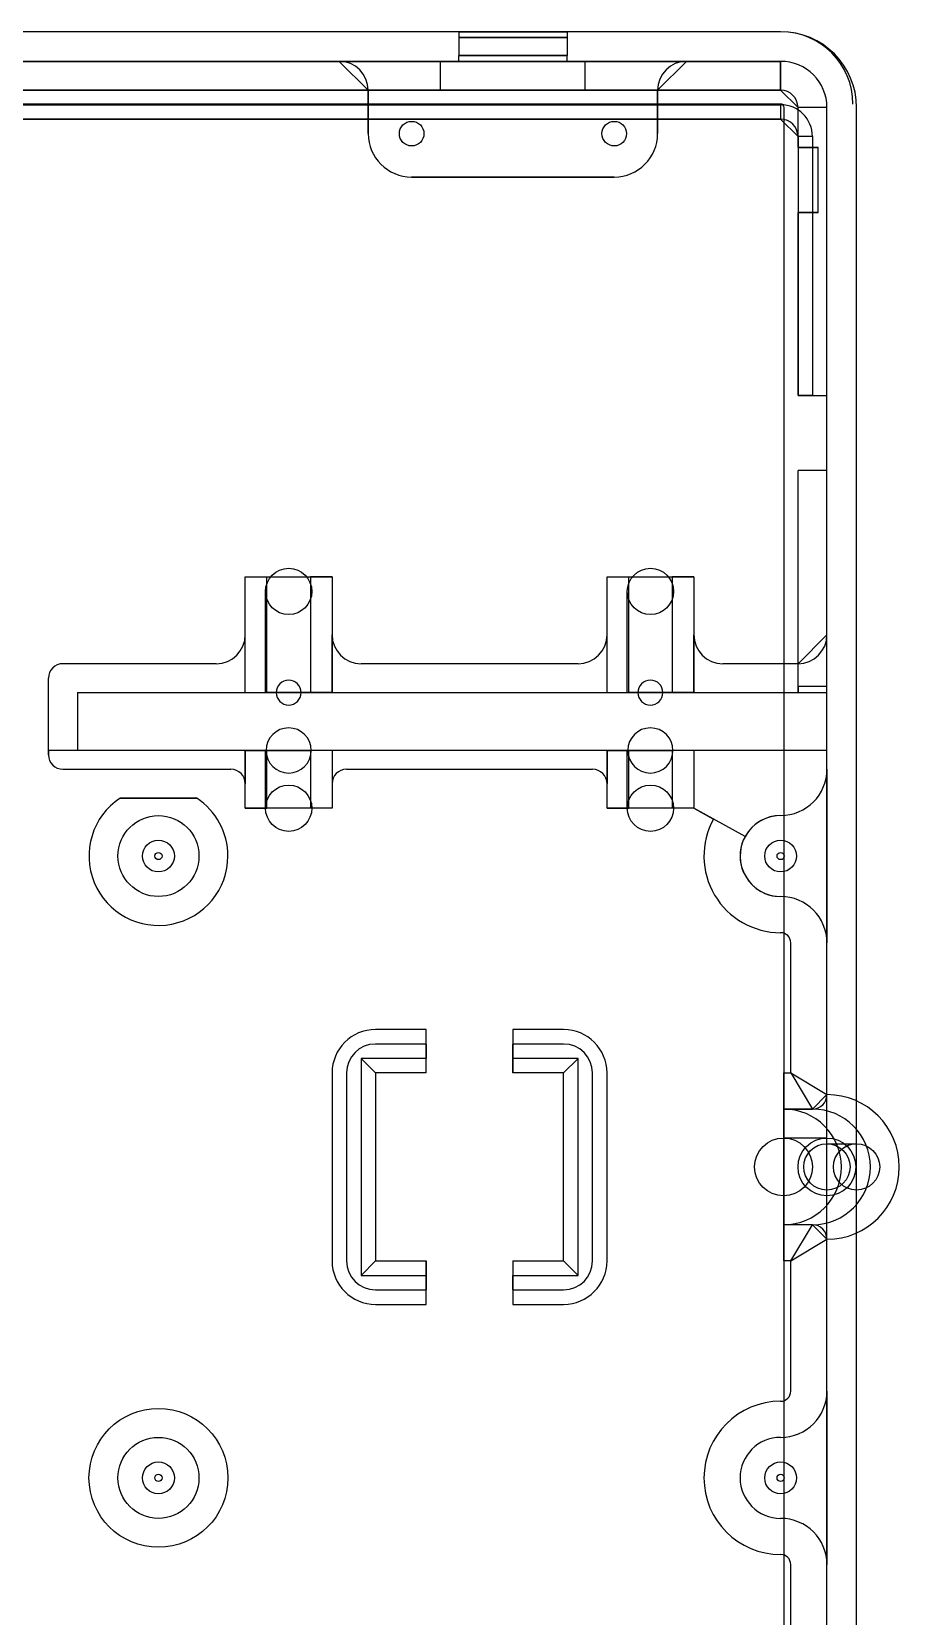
# Model space of a CAD drawing. Header units: millimetres. Extents: x -7 to 180, y -185 to 58.
# Drawn here: x 120.2 to 180.2, y -52.6 to 57 of the extents above; entities that cross this region are included whole.
import ezdxf

# ---------------------------------------------------------------- set-up
doc = ezdxf.new("R2010")
doc.units = ezdxf.units.MM
doc.layers.add('Body018', color=7, linetype='CONTINUOUS')

msp = doc.modelspace()

# ---------------------------------------------------------------- linework, layer by layer
at = {"layer": 'Body018'}
for p, q in [((172, 57, 16.55), (0, 57, 16.55)), ((172, 57, 16.55), (0, 57, 16.55)), ((172, 57, 3), (0, 57, 3)), ((172, 57, 3), (0, 57, 3)), ((157.25, 57, 3.4), (149.75, 57, 3.4)), ((149.75, 57, 7.2), (157.25, 57, 7.2)), ((157.25, 57, 3.4), (149.75, 57, 3.4)), ((149.75, 57, 3.4), (149.75, 56.6, 3.8)), ((149.75, 57, 3.4), (149.75, 56.6, 3.8)), ((149.75, 57, 7.2), (149.75, 56.6, 6.8)), ((149.75, 57, 7.2), (149.75, 56.6, 6.8)), ((149.75, 57, 7.2), (157.25, 57, 7.2)), ((157.25, 57, 3.4), (157.25, 56.6, 3.8)), ((157.25, 57, 7.2), (157.25, 56.6, 6.8)), ((157.25, 57, 3.4), (157.25, 56.6, 3.8)), ((157.25, 57, 7.2), (157.25, 56.6, 6.8)), ((172, 57, 3), (172, 57, 16.55)), ((172, 57, 3), (172, 57, 16.55)), ((157.25, 56.6, 3.8), (149.75, 56.6, 3.8)), ((149.75, 56.6, 6.8), (157.25, 56.6, 6.8)), ((149.75, 56.6, 3.8), (149.75, 55.35, 3.8)), ((157.25, 56.6, 3.8), (149.75, 56.6, 3.8)), ((149.75, 56.6, 6.8), (149.75, 55.35, 6.8)), ((149.75, 56.6, 3.8), (149.75, 55.35, 3.8)), ((149.75, 56.6, 6.8), (149.75, 55.35, 6.8)), ((149.75, 56.6, 6.8), (157.25, 56.6, 6.8)), ((157.25, 56.6, 3.8), (157.25, 55.35, 3.8)), ((157.25, 56.6, 3.8), (157.25, 55.35, 3.8)), ((157.25, 56.6, 6.8), (157.25, 55.35, 6.8)), ((157.25, 56.6, 6.8), (157.25, 55.35, 6.8)), ((172, 54.95, 18.6), (0, 54.95, 18.6)), ((172, 54.95, 18.6), (0, 54.95, 18.6)), ((172, 54.95, 16.6), (0, 54.95, 16.6)), ((172, 54.95, 18.6), (0, 54.95, 18.6)), ((0, 54.95, 11.401), (172, 54.95, 11.401)), ((172, 54.95, 16.6), (0, 54.95, 16.6)), ((0, 54.95, 11.401), (172, 54.95, 11.401)), ((141.5, 54.95, 8.601), (0, 54.95, 8.601)), ((172, 54.95, 18.6), (0, 54.95, 18.6)), ((141.5, 54.95, 8.601), (0, 54.95, 8.601)), ((141.5, 54.95), (115.49, 54.95)), ((141.5, 54.95), (115.49, 54.95)), ((141.5, 54.95, 8.601), (141.5, 54.95)), ((141.5, 54.95, 8.601), (141.5, 54.95)), ((148.5, 54.95, 2.1), (158.5, 54.95, 2.1)), ((148.5, 52.95, 2.1), (148.5, 54.95, 2.1)), ((148.5, 54.95, 8.5), (158.5, 54.95, 8.5)), ((148.5, 52.95, 8.5), (148.5, 54.95, 8.5)), ((148.5, 52.95, 2.1), (148.5, 54.95, 2.1)), ((148.5, 52.95, 8.5), (148.5, 54.95, 8.5)), ((148.5, 54.95, 8.5), (158.5, 54.95, 8.5)), ((148.5, 54.95, 2.1), (158.5, 54.95, 2.1)), ((149.75, 54.95, 3.4), (149.75, 55.35, 3.8)), ((149.75, 55.35, 3.8), (157.25, 55.35, 3.8)), ((149.75, 54.95, 7.2), (149.75, 55.35, 6.8)), ((149.75, 54.95, 3.4), (149.75, 55.35, 3.8)), ((157.25, 55.35, 6.8), (149.75, 55.35, 6.8)), ((149.75, 54.95, 7.2), (149.75, 55.35, 6.8)), ((149.75, 55.35, 3.8), (157.25, 55.35, 3.8)), ((157.25, 55.35, 6.8), (149.75, 55.35, 6.8)), ((149.75, 54.95, 3.4), (157.25, 54.95, 3.4)), ((157.25, 54.95, 7.2), (149.75, 54.95, 7.2)), ((149.75, 54.95, 3.4), (157.25, 54.95, 3.4)), ((157.25, 54.95, 7.2), (149.75, 54.95, 7.2)), ((157.25, 54.95, 3.4), (157.25, 55.35, 3.8)), ((157.25, 54.95, 3.4), (157.25, 55.35, 3.8)), ((157.25, 54.95, 7.2), (157.25, 55.35, 6.8)), ((157.25, 54.95, 7.2), (157.25, 55.35, 6.8)), ((158.5, 52.95, 2.1), (158.5, 54.95, 2.1)), ((158.5, 52.95, 8.5), (158.5, 54.95, 8.5)), ((158.5, 52.95, 2.1), (158.5, 54.95, 2.1)), ((158.5, 52.95, 8.5), (158.5, 54.95, 8.5)), ((172, 54.95), (165.5, 54.95)), ((172, 54.95, 8.601), (165.5, 54.95, 8.601)), ((165.5, 54.95), (165.5, 54.95, 8.601)), ((172, 54.95), (165.5, 54.95)), ((165.5, 54.95), (165.5, 54.95, 8.601)), ((172, 54.95, 8.601), (165.5, 54.95, 8.601)), ((172, 52.95, 16.6), (172, 54.95, 16.6)), ((172, 52.95, 16.6), (172, 54.95, 16.6)), ((172, 54.95, 16.6), (172, 54.95, 11.401)), ((172, 54.95, 11.401), (172, 52.95, 13.401)), ((172, 54.95, 16.6), (172, 54.95, 18.6)), ((172, 54.95), (172, 54.95, 8.601)), ((172, 54.95, 8.601), (172, 52.951, 10.6)), ((172, 54.95, 16.6), (172, 54.95, 18.6)), ((172, 54.95, 11.401), (172, 52.95, 13.401)), ((172, 54.95, 16.6), (172, 54.95, 11.401)), ((172, 54.95), (172, 54.95, 8.601)), ((172, 54.95, 8.601), (172, 52.951, 10.6)), ((143.5, 52.951, 10.6), (0, 52.951, 10.6)), ((143.5, 52.951, 10.6), (0, 52.951, 10.6)), ((0, 52.95, 16.6), (172, 52.95, 16.6)), ((0, 52.95, 16.6), (172, 52.95, 16.6)), ((172, 52.95, 13.401), (0, 52.95, 13.401)), ((143.5, 52.95, 10.601), (0, 52.95, 10.601)), ((172, 52.95, 13.401), (0, 52.95, 13.401)), ((143.5, 52.95, 10.6), (0, 52.95, 10.6)), ((143.5, 52.95, 10.601), (0, 52.95, 10.601)), ((143.5, 52.95, 10.6), (0, 52.95, 10.6)), ((143.5, 52.95), (143.5, 49.95)), ((172, 52.95, 10.601), (143.5, 52.95, 10.601)), ((143.5, 52.95), (143.5, 49.95)), ((143.5, 52.95, 2.1), (143.5, 52.95)), ((143.5, 49.95, 2.1), (143.5, 52.95, 2.1)), ((143.5, 52.95, 2.1), (143.5, 52.95, 10.6)), ((143.5, 52.95, 2.1), (143.5, 52.95)), ((143.5, 52.95, 2.1), (148.5, 52.95, 2.1)), ((143.5, 52.95, 2.1), (143.5, 52.95, 10.6)), ((172, 52.95, 10.601), (143.5, 52.95, 10.601)), ((143.5, 52.95, 2.1), (148.5, 52.95, 2.1)), ((143.5, 49.95, 2.1), (143.5, 52.95, 2.1)), ((148.5, 52.95, 8.5), (158.5, 52.95, 8.5)), ((148.5, 52.95, 8.5), (158.5, 52.95, 8.5)), ((158.5, 52.95, 2.1), (163.5, 52.95, 2.1)), ((158.5, 52.95, 2.1), (163.5, 52.95, 2.1)), ((172, 52.951, 10.6), (163.5, 52.951, 10.6)), ((172, 52.951, 10.6), (163.5, 52.951, 10.6)), ((163.5, 52.95), (163.5, 49.95)), ((172, 52.95, 10.6), (163.5, 52.95, 10.6)), ((163.5, 52.95, 10.6), (163.5, 52.95, 2.1)), ((163.5, 52.95), (163.5, 52.95, 2.1)), ((163.5, 52.95), (163.5, 49.95)), ((163.5, 52.95), (163.5, 52.95, 2.1)), ((163.5, 49.95, 2.1), (163.5, 52.95, 2.1)), ((163.5, 52.95, 10.6), (163.5, 52.95, 2.1)), ((172, 52.95, 10.6), (163.5, 52.95, 10.6)), ((163.5, 49.95, 2.1), (163.5, 52.95, 2.1)), ((172, 52.95, 16.6), (172, 52.95, 13.401)), ((172, 52.95, 16.6), (172, 52.95, 13.401)), ((172, 52.95, 10.6), (172, 52.95, 10.601)), ((172, 52.95, 10.6), (172, 52.95, 10.601)), ((172, 52, -2), (0, 52, -2)), ((172, 52, -2), (0, 52, -2)), ((0, 51.95, 16.6), (172, 51.95, 16.6)), ((0, 51.95, 16.6), (172, 51.95, 16.6)), ((172, 51.95, 16.6), (172, 50.95, 15.6)), ((172, 51.95, 16.6), (172, 50.95, 15.6)), ((172.25, -178, -2), (172.25, 51.75, -2)), ((172.25, -178, -2), (172.25, 51.75, -2)), ((173.2, 49.75, 13.801), (173.2, 51.75, 11.801)), ((173.2, 51.75, 10.6), (173.2, 51.75, 11.801)), ((173.2, 49, 10.6), (173.2, 51.75, 10.6)), ((173.2, 49.75, 13.801), (173.2, 51.75, 11.801)), ((173.2, 51.75, 10.6), (173.2, 51.75, 11.801)), ((173.2, 49, 10.6), (173.2, 51.75, 10.6)), ((173.201, 49, 10.6), (173.201, 51.75, 10.6)), ((175.2, 51.75, 8.601), (173.201, 51.75, 10.6)), ((173.201, 49, 10.6), (173.201, 51.75, 10.6)), ((175.2, 51.75, 8.601), (173.201, 51.75, 10.6)), ((175.2, 31.85, 16.6), (175.2, 51.75, 16.6)), ((175.2, 15.3), (175.2, 51.75)), ((175.2, 51.75), (175.2, 51.75, 8.601)), ((175.2, 31.85, 8.601), (175.2, 51.75, 8.601)), ((175.2, 31.85, 16.6), (175.2, 51.75, 16.6)), ((175.2, 51.75, 16.6), (175.2, 51.75, 18.6)), ((175.2, -178, 18.6), (175.2, 51.75, 18.6)), ((175.2, 31.85, 8.601), (175.2, 51.75, 8.601)), ((175.2, 51.75, 16.6), (175.2, 51.75, 18.6)), ((175.2, 15.3), (175.2, 51.75)), ((175.2, 51.75), (175.2, 51.75, 8.601)), ((175.2, -178, 18.6), (175.2, 51.75, 18.6)), ((175.2, -178, 18.6), (175.2, 51.75, 18.6)), ((175.2, -178, 18.6), (175.2, 51.75, 18.6)), ((177.25, -178, 16.55), (177.25, 51.75, 16.55)), ((177.25, -178, 16.55), (177.25, 51.75, 16.55)), ((177.25, -178, 3), (177.25, 51.75, 3)), ((177.25, 51.75, 16.55), (177.25, 51.75, 3)), ((177.25, 51.75, 16.55), (177.25, 51.75, 3)), ((177.25, -178, 3), (177.25, 51.75, 3)), ((0, 50.95, 15.6), (172, 50.95, 15.6)), ((172, 50.95, 12.601), (0, 50.95, 12.601)), ((0, 50.95, 15.6), (172, 50.95, 15.6)), ((172, 50.95, 12.601), (0, 50.95, 12.601)), ((172, 50.95, 15.6), (172, 50.95, 12.601)), ((172, 50.95, 15.6), (172, 50.95, 12.601)), ((143.5, 49.95), (143.5, 49.95, 2.1)), ((143.5, 49.95), (143.5, 49.95, 2.1)), ((147.35, 49.95), (147.35, 49.95, 2.1)), ((147.35, 49.95), (147.35, 49.95, 2.1)), ((161.35, 49.95), (161.35, 49.95, 2.1)), ((161.35, 49.95), (161.35, 49.95, 2.1)), ((163.5, 49.95), (163.5, 49.95, 2.1)), ((163.5, 49.95), (163.5, 49.95, 2.1)), ((174.2, 49.75, 16.6), (173.2, 49.75, 15.6)), ((173.2, 49.75, 15.6), (173.2, 31.85, 15.6)), ((173.2, 49.75, 15.6), (173.2, 49.75, 13.801)), ((173.2, 49.75, 15.6), (173.2, 31.85, 15.6)), ((174.2, 49.75, 16.6), (173.2, 49.75, 15.6)), ((173.2, 49.75, 15.6), (173.2, 49.75, 13.801)), ((174.2, 49.75, 16.6), (174.2, 31.85, 16.6)), ((174.2, 49.75, 16.6), (174.2, 31.85, 16.6)), ((173.2, 49, 13.6), (173.2, 49, 10.6)), ((173.2, 49, 13.6), (173.2, 44.5, 13.6)), ((173.201, 49, 10.6), (173.2, 49, 10.6)), ((173.2, 49, 13.6), (174.6, 49, 13.6)), ((173.2, 49, 13.6), (173.2, 49, 10.6)), ((173.201, 49, 10.6), (173.2, 49, 10.6)), ((173.2, 49, 13.6), (174.6, 49, 13.6)), ((173.2, 49, 13.6), (173.2, 44.5, 13.6)), ((174.201, 49, 9.6), (173.201, 49, 10.6)), ((174.201, 49, 9.6), (173.201, 49, 10.6)), ((174.201, 49, 9.6), (174.201, 44.5, 9.6)), ((174.6, 49, 9.6), (174.201, 49, 9.6)), ((174.201, 49, 9.6), (174.201, 44.5, 9.6)), ((174.6, 49, 9.6), (174.201, 49, 9.6)), ((174.6, 49, 13.6), (174.6, 49, 9.6)), ((174.6, 44.5, 13.6), (174.6, 49, 13.6)), ((174.6, 44.5, 9.6), (174.6, 49, 9.6)), ((174.6, 44.5, 13.6), (174.6, 49, 13.6)), ((174.6, 44.5, 9.6), (174.6, 49, 9.6)), ((174.6, 49, 13.6), (174.6, 49, 9.6)), ((146.5, 46.95), (160.5, 46.95)), ((146.5, 46.95), (160.5, 46.95)), ((160.5, 46.95, 2.1), (146.5, 46.95, 2.1)), ((146.5, 46.95), (146.5, 46.95, 2.1)), ((146.5, 46.95), (146.5, 46.95, 2.1)), ((160.5, 46.95, 2.1), (146.5, 46.95, 2.1)), ((160.5, 46.95), (160.5, 46.95, 2.1)), ((160.5, 46.95), (160.5, 46.95, 2.1)), ((173.2, 31.85, 10.6), (173.2, 44.5, 10.6)), ((173.2, 44.5, 13.6), (173.2, 44.5, 10.6)), ((173.2, 31.85, 10.6), (173.2, 44.5, 10.6)), ((173.201, 44.5, 10.6), (173.2, 44.5, 10.6)), ((173.2, 44.5, 13.6), (174.6, 44.5, 13.6)), ((173.2, 44.5, 13.6), (173.2, 44.5, 10.6)), ((173.201, 44.5, 10.6), (173.2, 44.5, 10.6)), ((173.2, 44.5, 13.6), (174.6, 44.5, 13.6)), ((173.201, 31.85, 10.6), (173.201, 44.5, 10.6)), ((174.201, 44.5, 9.6), (173.201, 44.5, 10.6)), ((173.201, 31.85, 10.6), (173.201, 44.5, 10.6)), ((174.201, 44.5, 9.6), (173.201, 44.5, 10.6)), ((174.6, 44.5, 9.6), (174.201, 44.5, 9.6)), ((174.6, 44.5, 9.6), (174.201, 44.5, 9.6)), ((174.6, 44.5, 13.6), (174.6, 44.5, 9.6)), ((174.6, 44.5, 13.6), (174.6, 44.5, 9.6)), ((174.2, 31.85, 16.6), (173.2, 31.85, 15.6)), ((173.2, 31.85, 15.6), (173.2, 31.85, 10.6)), ((173.2, 31.85, 10.6), (173.201, 31.85, 10.6)), ((174.2, 31.85, 16.6), (173.2, 31.85, 15.6)), ((173.2, 31.85, 15.6), (173.2, 31.85, 10.6)), ((173.2, 31.85, 10.6), (173.201, 31.85, 10.6)), ((173.201, 31.85, 10.6), (175.2, 31.85, 8.601)), ((173.201, 31.85, 10.6), (175.2, 31.85, 8.601)), ((174.2, 31.85, 16.6), (175.2, 31.85, 16.6)), ((174.2, 31.85, 16.6), (175.2, 31.85, 16.6)), ((175.2, 31.85, 16.6), (175.2, 31.85, 8.601)), ((175.2, 31.85, 16.6), (175.2, 31.85, 8.601)), ((175.2, 26.65, 16.6), (173.2, 26.65, 16.6)), ((173.2, 26.65, 16.6), (173.2, 26.65, 10.6)), ((173.201, 26.65, 10.6), (173.2, 26.65, 10.6)), ((173.2, 11.75, 16.6), (173.2, 26.65, 16.6)), ((175.2, 26.65, 16.6), (173.2, 26.65, 16.6)), ((173.2, 13.3, 10.6), (173.2, 26.65, 10.6)), ((173.2, 26.65, 16.6), (173.2, 26.65, 10.6)), ((173.2, 11.75, 16.6), (173.2, 26.65, 16.6)), ((173.2, 13.3, 10.6), (173.2, 26.65, 10.6)), ((173.201, 26.65, 10.6), (173.2, 26.65, 10.6)), ((173.201, 13.3, 10.6), (173.201, 26.65, 10.6)), ((175.2, 26.65, 8.601), (173.201, 26.65, 10.6)), ((175.2, 26.65, 8.601), (173.201, 26.65, 10.6)), ((173.201, 13.3, 10.6), (173.201, 26.65, 10.6)), ((175.2, 15.3, 8.601), (175.2, 26.65, 8.601)), ((175.2, 26.65, 16.6), (175.2, 26.65, 8.601)), ((175.2, 11.75, 16.6), (175.2, 26.65, 16.6)), ((175.2, 15.3, 8.601), (175.2, 26.65, 8.601)), ((175.2, 26.65, 16.6), (175.2, 26.65, 8.601)), ((175.2, 11.75, 16.6), (175.2, 26.65, 16.6)), ((135, 15.3), (135, 19.3)), ((135, 19.3), (141, 19.3)), ((135, 15.3), (135, 19.3)), ((135, 19.3), (135, 19.3, 4.5)), ((135, 11.3, 4.5), (135, 19.3, 4.5)), ((135, 19.3), (141, 19.3)), ((135, 19.3, 4.5), (136.5, 19.3, 6)), ((135, 19.3), (135, 19.3, 4.5)), ((135, 11.3, 4.5), (135, 19.3, 4.5)), ((135, 19.3, 4.5), (136.5, 19.3, 6)), ((136.5, 19.3, 6), (139.5, 19.3, 6)), ((136.5, 11.3, 6), (136.5, 19.3, 6)), ((136.5, 19.3, 6), (139.5, 19.3, 6)), ((136.5, 11.3, 6), (136.5, 19.3, 6)), ((141, 19.3, 4.5), (139.5, 19.3, 6)), ((139.5, 19.3, 6), (139.5, 11.3, 6)), ((141, 19.3, 4.5), (139.5, 19.3, 6)), ((139.5, 19.3, 6), (139.5, 11.3, 6)), ((141, 19.3), (141, 15.3)), ((141, 19.3), (141, 19.3, 4.5)), ((141, 19.3), (141, 15.3)), ((141, 19.3), (141, 19.3, 4.5)), ((141, 19.3, 4.5), (141, 11.3, 4.5)), ((141, 19.3, 4.5), (141, 11.3, 4.5)), ((160, 15.3), (160, 19.3)), ((160, 19.3), (166, 19.3)), ((160, 15.3), (160, 19.3)), ((160, 19.3), (160, 19.3, 4.5)), ((160, 11.3, 4.5), (160, 19.3, 4.5)), ((160, 19.3), (166, 19.3)), ((160, 19.3, 4.5), (161.5, 19.3, 6)), ((160, 19.3), (160, 19.3, 4.5)), ((160, 11.3, 4.5), (160, 19.3, 4.5)), ((160, 19.3, 4.5), (161.5, 19.3, 6)), ((161.5, 19.3, 6), (164.5, 19.3, 6)), ((161.5, 11.3, 6), (161.5, 19.3, 6)), ((161.5, 19.3, 6), (164.5, 19.3, 6)), ((161.5, 11.3, 6), (161.5, 19.3, 6)), ((166, 19.3, 4.5), (164.5, 19.3, 6)), ((164.5, 19.3, 6), (164.5, 11.3, 6)), ((166, 19.3, 4.5), (164.5, 19.3, 6)), ((164.5, 19.3, 6), (164.5, 11.3, 6)), ((166, 19.3), (166, 15.3)), ((166, 19.3), (166, 19.3, 4.5)), ((166, 19.3), (166, 15.3)), ((166, 19.3), (166, 19.3, 4.5)), ((166, 19.3, 4.5), (166, 11.3, 4.5)), ((166, 19.3, 4.5), (166, 11.3, 4.5)), ((136.4, 11.3, 3.35), (136.4, 18.3, 3.35)), ((136.4, 11.3, 3.35), (136.4, 18.3, 3.35)), ((161.4, 11.3, 3.35), (161.4, 18.3, 3.35)), ((161.4, 11.3, 3.35), (161.4, 18.3, 3.35)), ((135, 15.3), (135, 15.3, 2)), ((135, 15.3), (135, 15.3, 2)), ((135, 11.3, 2), (135, 15.3, 2)), ((135, 11.3, 2), (135, 15.3, 2)), ((141, 15.3, 2), (141, 15.3)), ((141, 11.3, 2), (141, 15.3, 2)), ((141, 15.3, 2), (141, 15.3)), ((141, 11.3, 2), (141, 15.3, 2)), ((160, 15.3), (160, 15.3, 2)), ((160, 15.3), (160, 15.3, 2)), ((160, 11.3, 2), (160, 15.3, 2)), ((160, 11.3, 2), (160, 15.3, 2)), ((166, 15.3, 2), (166, 15.3)), ((166, 11.3, 2), (166, 15.3, 2)), ((166, 15.3, 2), (166, 15.3)), ((166, 11.3, 2), (166, 15.3, 2)), ((175.2, 15.3), (175.2, 15.3, 8.601)), ((175.2, 15.3), (175.2, 15.3, 8.601)), ((133, 13.3), (122.4, 13.3)), ((133, 13.3, 2), (122.4, 13.3, 2)), ((122.4, 13.3, 2), (122.4, 13.3)), ((133, 13.3), (122.4, 13.3)), ((122.4, 13.3, 2), (122.4, 13.3)), ((133, 13.3, 2), (122.4, 13.3, 2)), ((133, 13.3), (133, 13.3, 2)), ((133, 13.3), (133, 13.3, 2)), ((158, 13.3), (143, 13.3)), ((143, 13.3, 2), (143, 13.3)), ((158, 13.3, 2), (143, 13.3, 2)), ((143, 13.3, 2), (143, 13.3)), ((158, 13.3), (143, 13.3)), ((158, 13.3, 2), (143, 13.3, 2)), ((158, 13.3), (158, 13.3, 2)), ((158, 13.3), (158, 13.3, 2)), ((173.2, 13.3), (168, 13.3)), ((168, 13.3, 2), (168, 13.3)), ((173.2, 13.3, 2), (168, 13.3, 2)), ((168, 13.3, 2), (168, 13.3)), ((173.2, 13.3), (168, 13.3)), ((173.2, 13.3, 2), (168, 13.3, 2)), ((173.2, 13.3, 2), (173.2, 13.3, 10.6)), ((173.2, 13.3), (173.2, 13.3, 2)), ((173.2, 13.3), (173.2, 13.3, 2)), ((173.2, 13.3, 2), (173.2, 13.3, 10.6)), ((173.2, 11.3, 2), (173.2, 13.3, 2)), ((173.2, 11.3, 2), (173.2, 13.3, 2)), ((121.4, 7), (121.4, 12.3)), ((121.4, 12.3, 2), (121.4, 12.3)), ((121.4, 7.3, 2), (121.4, 12.3, 2)), ((121.4, 12.3, 2), (121.4, 12.3)), ((121.4, 7), (121.4, 12.3)), ((121.4, 7.3, 2), (121.4, 12.3, 2)), ((123.4, 11.3), (175.2, 11.3)), ((123.4, 11.3), (123.4, 11.3, 2)), ((123.4, 11.3, 2), (135, 11.3, 2)), ((123.4, 11.3), (123.4, 7.3)), ((123.4, 11.3), (175.2, 11.3)), ((123.4, 11.3), (123.4, 7.3)), ((123.4, 11.3, 2), (123.4, 7.3, 2)), ((123.4, 11.3), (123.4, 11.3, 2)), ((123.4, 11.3, 2), (135, 11.3, 2)), ((123.4, 11.3, 2), (123.4, 7.3, 2)), ((135, 11.3, 2), (135, 11.3, 4.5)), ((135, 11.3, 4.5), (136.5, 11.3, 6)), ((135, 11.3, 2), (135, 11.3, 4.5)), ((135, 11.3, 4.5), (136.5, 11.3, 6)), ((139.5, 11.3, 6), (136.5, 11.3, 6)), ((139.5, 11.3, 6), (136.5, 11.3, 6)), ((141, 11.3, 4.5), (139.5, 11.3, 6)), ((141, 11.3, 4.5), (139.5, 11.3, 6)), ((141, 11.3, 2), (141, 11.3, 4.5)), ((141, 11.3, 2), (160, 11.3, 2)), ((141, 11.3, 2), (141, 11.3, 4.5)), ((141, 11.3, 2), (160, 11.3, 2)), ((160, 11.3, 2), (160, 11.3, 4.5)), ((160, 11.3, 4.5), (161.5, 11.3, 6)), ((160, 11.3, 2), (160, 11.3, 4.5)), ((160, 11.3, 4.5), (161.5, 11.3, 6)), ((164.5, 11.3, 6), (161.5, 11.3, 6)), ((164.5, 11.3, 6), (161.5, 11.3, 6)), ((166, 11.3, 4.5), (164.5, 11.3, 6)), ((166, 11.3, 4.5), (164.5, 11.3, 6)), ((166, 11.3, 2), (173.2, 11.3, 2)), ((166, 11.3, 2), (166, 11.3, 4.5)), ((166, 11.3, 2), (166, 11.3, 4.5)), ((166, 11.3, 2), (173.2, 11.3, 2)), ((173.2, 11.75, 16.6), (175.2, 11.75, 16.6)), ((173.2, 11.75, 16.6), (173.2, 11.3, 2)), ((173.2, 11.75, 16.6), (175.2, 11.75, 16.6)), ((173.2, 11.75, 16.6), (173.2, 11.3, 2)), ((173.2, 11.3, 2), (175.2, 11.3, 2)), ((173.2, 11.3, 2), (175.2, 11.3, 2)), ((175.2, 11.3, 2), (175.2, 11.75, 16.6)), ((175.2, 11.3, 2), (175.2, 11.75, 16.6)), ((175.2, 11.3), (175.2, 11.3, 2)), ((175.2, 7.3), (175.2, 11.3)), ((175.2, 11.3), (175.2, 11.3, 2)), ((175.2, 7.3), (175.2, 11.3)), ((121.4, 7.3, 2), (121.4, 7.3, 3)), ((123.4, 7.3, 2), (121.4, 7.3, 2)), ((135, 7.3, 3), (121.4, 7.3, 3)), ((121.4, 7.3, 3), (121.4, 7, 3)), ((121.4, 7.3, 2), (121.4, 7.3, 3)), ((123.4, 7.3, 2), (121.4, 7.3, 2)), ((121.4, 7.3, 3), (121.4, 7, 3)), ((135, 7.3, 3), (121.4, 7.3, 3)), ((121.4, 7, 3), (121.4, 7)), ((121.4, 7, 3), (121.4, 7)), ((175.2, 7.3), (123.4, 7.3)), ((123.4, 7.3), (123.4, 7.3, 2)), ((175.2, 7.3), (123.4, 7.3)), ((123.4, 7.3), (123.4, 7.3, 2)), ((135, 7.3, 4.5), (136.5, 7.3, 6)), ((135, 7.3, 3), (135, 7.3, 4.5)), ((135, 7.3, 3), (135, 5, 3)), ((135, 7.3, 3), (135, 7.3, 4.5)), ((135, 3.3, 4.5), (135, 7.3, 4.5)), ((135, 3.3, 4.5), (135, 7.3, 4.5)), ((135, 7.3, 4.5), (136.5, 7.3, 6)), ((135, 7.3, 3), (135, 5, 3)), ((136.4, 3.3, 3.35), (136.4, 7.3, 3.35)), ((136.4, 3.3, 3.35), (136.4, 7.3, 3.35)), ((136.5, 7.3, 6), (139.5, 7.3, 6)), ((136.5, 7.3, 6), (139.5, 7.3, 6)), ((136.5, 3.3, 6), (136.5, 7.3, 6)), ((136.5, 3.3, 6), (136.5, 7.3, 6)), ((141, 7.3, 4.5), (139.5, 7.3, 6)), ((141, 7.3, 4.5), (139.5, 7.3, 6)), ((139.5, 7.3, 6), (139.5, 3.3, 6)), ((139.5, 7.3, 6), (139.5, 3.3, 6)), ((160, 7.3, 3), (141, 7.3, 3)), ((141, 7.3, 3), (141, 7.3, 4.5)), ((141, 7.3, 3), (141, 5, 3)), ((141, 7.3, 4.5), (141, 3.3, 4.5)), ((141, 7.3, 3), (141, 7.3, 4.5)), ((141, 7.3, 3), (141, 5, 3)), ((160, 7.3, 3), (141, 7.3, 3)), ((141, 7.3, 4.5), (141, 3.3, 4.5)), ((160, 7.3, 4.5), (161.5, 7.3, 6)), ((160, 7.3, 3), (160, 7.3, 4.5)), ((160, 7.3, 3), (160, 5, 3)), ((160, 7.3, 3), (160, 7.3, 4.5)), ((160, 3.3, 4.5), (160, 7.3, 4.5)), ((160, 3.3, 4.5), (160, 7.3, 4.5)), ((160, 7.3, 4.5), (161.5, 7.3, 6)), ((160, 7.3, 3), (160, 5, 3)), ((161.4, 3.3, 3.35), (161.4, 7.3, 3.35)), ((161.4, 3.3, 3.35), (161.4, 7.3, 3.35)), ((161.5, 7.3, 6), (164.5, 7.3, 6)), ((161.5, 7.3, 6), (164.5, 7.3, 6)), ((161.5, 3.3, 6), (161.5, 7.3, 6)), ((161.5, 3.3, 6), (161.5, 7.3, 6)), ((166, 7.3, 4.5), (164.5, 7.3, 6)), ((166, 7.3, 4.5), (164.5, 7.3, 6)), ((164.5, 7.3, 6), (164.5, 3.3, 6)), ((164.5, 7.3, 6), (164.5, 3.3, 6)), ((175.2, 7.3, 3), (166, 7.3, 3)), ((166, 7.3, 3), (166, 7.3, 4.5)), ((166, 7.3, 3), (166, 3.3, 3)), ((175.2, 7.3, 3), (166, 7.3, 3)), ((166, 7.3, 3), (166, 3.3, 3)), ((166, 7.3, 4.5), (166, 3.3, 4.5)), ((166, 7.3, 3), (166, 7.3, 4.5)), ((166, 7.3, 4.5), (166, 3.3, 4.5)), ((175.2, 7.3), (175.2, 7.3, 3)), ((175.2, 6, 3), (175.2, 7.3, 3)), ((175.2, 7.3), (175.2, 7.3, 3)), ((175.2, 6, 3), (175.2, 7.3, 3)), ((122.4, 6), (134, 6)), ((122.4, 6, 3), (122.4, 6)), ((122.4, 6), (134, 6)), ((122.4, 6, 3), (134, 6, 3)), ((122.4, 6, 3), (122.4, 6)), ((122.4, 6, 3), (134, 6, 3)), ((134, 6), (134, 6, 3)), ((134, 6), (134, 6, 3)), ((142, 6), (159, 6)), ((142, 6, 3), (142, 6)), ((142, 6), (159, 6)), ((142, 6, 3), (159, 6, 3)), ((142, 6, 3), (142, 6)), ((142, 6, 3), (159, 6, 3)), ((159, 6), (159, 6, 3)), ((159, 6), (159, 6, 3)), ((175.2, 6, 3), (175.2, 6, 7)), ((175.2, 6, 7), (175.2, -6, 7)), ((175.2, 6, 3), (175.2, 6, 7)), ((175.2, 6, 7), (175.2, -6, 7)), ((135, 3.3), (135, 5)), ((135, 5), (135, 5, 3)), ((135, 3.3), (135, 5)), ((135, 5), (135, 5, 3)), ((141, 5), (141, 3.3)), ((141, 5, 3), (141, 5)), ((141, 5), (141, 3.3)), ((141, 5, 3), (141, 5)), ((160, 3.3), (160, 5)), ((160, 5), (160, 5, 3)), ((160, 3.3), (160, 5)), ((160, 5), (160, 5, 3)), ((126.347, 4), (131.653, 4)), ((126.347, 4), (131.653, 4)), ((141, 3.3), (135, 3.3)), ((135, 3.3), (135, 3.3, 4.5)), ((141, 3.3), (135, 3.3)), ((135, 3.3), (135, 3.3, 4.5)), ((135, 3.3, 4.5), (136.5, 3.3, 6)), ((135, 3.3, 4.5), (136.5, 3.3, 6)), ((139.5, 3.3, 6), (136.5, 3.3, 6)), ((139.5, 3.3, 6), (136.5, 3.3, 6)), ((141, 3.3, 4.5), (139.5, 3.3, 6)), ((141, 3.3, 4.5), (139.5, 3.3, 6)), ((141, 3.3), (141, 3.3, 4.5)), ((141, 3.3), (141, 3.3, 4.5)), ((166, 3.3), (160, 3.3)), ((160, 3.3), (160, 3.3, 4.5)), ((166, 3.3), (160, 3.3)), ((160, 3.3), (160, 3.3, 4.5)), ((160, 3.3, 4.5), (161.5, 3.3, 6)), ((160, 3.3, 4.5), (161.5, 3.3, 6)), ((164.5, 3.3, 6), (161.5, 3.3, 6)), ((164.5, 3.3, 6), (161.5, 3.3, 6)), ((166, 3.3, 4.5), (164.5, 3.3, 6)), ((166, 3.3, 4.5), (164.5, 3.3, 6)), ((166, 3.3), (167.356, 2.554)), ((169.547, 1.349, 3), (166, 3.3, 3)), ((166, 3.3), (166, 3.3, 3)), ((166, 3.3, 3), (166, 3.3, 4.5)), ((166, 3.3), (167.356, 2.554)), ((166, 3.3), (166, 3.3, 3)), ((169.547, 1.349, 3), (166, 3.3, 3)), ((166, 3.3, 3), (166, 3.3, 4.5)), ((172, 2.8, 3), (172, 2.8, 7)), ((172, 2.8, 3), (172, 2.8, 7)), ((169.547, 1.349, 3), (169.547, 1.349, 2.5)), ((169.547, 1.349, 3), (169.547, 1.349, 2.5)), ((129.25, 0, 2), (129.25, 0, -1.8)), ((129.25, 0, 2), (129.25, 0, -1.8)), ((130.1, 0, 7), (130.1, 0, 2)), ((130.1, 0, 7), (130.1, 0, 2)), ((131.8, 0, 2), (131.8, 0, 7)), ((131.8, 0, 2), (131.8, 0, 7)), ((170.9, 0, 7), (170.9, 0, 2)), ((170.9, 0, 7), (170.9, 0, 2)), ((171.75, 0, 2), (171.75, 0, -1.8)), ((171.75, 0, 2), (171.75, 0, -1.8)), ((172, -2.8, 2.5), (172, -2.8, 7)), ((172, -2.8, 2.5), (172, -2.8, 7)), ((172.7, -15), (172.7, -6)), ((172.7, -15), (172.7, -6)), ((175.2, -6, 2.5), (175.2, -6, 7)), ((175.2, -16.5, 2.5), (175.2, -6, 2.5)), ((175.2, -6, 2.5), (175.2, -6, 7)), ((175.2, -16.5, 2.5), (175.2, -6, 2.5)), ((147.5, -12), (144, -12)), ((147.5, -12), (144, -12)), ((147.5, -15), (147.5, -12)), ((147.5, -15), (147.5, -12)), ((153.5, -12), (153.5, -15)), ((157, -12), (153.5, -12)), ((153.5, -12), (153.5, -15)), ((157, -12), (153.5, -12)), ((147.5, -13, 1), (144, -13, 1)), ((147.5, -13, 1), (144, -13, 1)), ((144, -13, 1), (144, -13, 2)), ((147.5, -13, 2), (144, -13, 2)), ((147.5, -13, 2), (144, -13, 2)), ((144, -13, 1), (144, -13, 2)), ((147.5, -13, 2), (147.5, -13, 1)), ((147.5, -13, 2), (147.5, -14, 2)), ((147.5, -13, 2), (147.5, -13, 1)), ((147.5, -13, 2), (147.5, -14, 2)), ((153.5, -14, 2), (153.5, -13, 2)), ((153.5, -13, 2), (153.5, -13, 1)), ((157, -13, 1), (153.5, -13, 1)), ((153.5, -14, 2), (153.5, -13, 2)), ((157, -13, 2), (153.5, -13, 2)), ((157, -13, 1), (153.5, -13, 1)), ((153.5, -13, 2), (153.5, -13, 1)), ((157, -13, 2), (153.5, -13, 2)), ((157, -13, 1), (157, -13, 2)), ((157, -13, 1), (157, -13, 2)), ((147.5, -14, 2), (143, -14, 2)), ((143, -14, 2), (143, -29, 2)), ((147.5, -14, 2), (143, -14, 2)), ((144, -15, 1), (143, -14, 2)), ((144, -15, 1), (143, -14, 2)), ((143, -14, 2), (143, -29, 2)), ((147.5, -15, 1), (147.5, -14, 2)), ((147.5, -15, 1), (147.5, -14, 2)), ((153.5, -15, 1), (153.5, -14, 2)), ((158, -14, 2), (153.5, -14, 2)), ((158, -14, 2), (153.5, -14, 2)), ((153.5, -15, 1), (153.5, -14, 2)), ((157, -15, 1), (158, -14, 2)), ((157, -15, 1), (158, -14, 2)), ((158, -29, 2), (158, -14, 2)), ((158, -29, 2), (158, -14, 2)), ((141, -15), (141, -28)), ((141, -15), (141, -28)), ((142, -15, 1), (142, -28, 1)), ((142, -15, 2), (142, -28, 2)), ((142, -15, 1), (142, -28, 1)), ((142, -15, 2), (142, -28, 2)), ((142, -15, 1), (142, -15, 2)), ((142, -15, 1), (142, -15, 2)), ((147.5, -15), (144, -15)), ((144, -15), (144, -28)), ((147.5, -15), (144, -15)), ((144, -15), (144, -15, 1)), ((147.5, -15, 1), (144, -15, 1)), ((144, -15), (144, -28)), ((144, -15, 1), (144, -28, 1)), ((144, -15), (144, -15, 1)), ((147.5, -15, 1), (144, -15, 1)), ((144, -15, 1), (144, -28, 1)), ((147.5, -15, 1), (147.5, -15)), ((147.5, -15, 1), (147.5, -15)), ((157, -15), (153.5, -15)), ((157, -15), (153.5, -15)), ((153.5, -15), (153.5, -15, 1)), ((157, -15, 1), (153.5, -15, 1)), ((153.5, -15), (153.5, -15, 1)), ((157, -15, 1), (153.5, -15, 1)), ((157, -28), (157, -15)), ((157, -28), (157, -15)), ((157, -15), (157, -15, 1)), ((157, -28, 1), (157, -15, 1)), ((157, -15), (157, -15, 1)), ((157, -28, 1), (157, -15, 1)), ((159, -28, 1), (159, -15, 1)), ((159, -28, 2), (159, -15, 2)), ((159, -15, 1), (159, -15, 2)), ((159, -28, 1), (159, -15, 1)), ((159, -15, 1), (159, -15, 2)), ((159, -28, 2), (159, -15, 2)), ((160, -28), (160, -15)), ((160, -28), (160, -15)), ((172.2, -15), (172.7, -15)), ((172.2, -15), (172.2, -28)), ((172.2, -15), (172.7, -15)), ((172.2, -15), (172.2, -28)), ((172.2, -17.5, 2.5), (174.2, -17.5, 2.5)), ((172.2, -17.5, 5), (172.2, -17.5, 2.5)), ((172.2, -17.5, 2.5), (174.2, -17.5, 2.5)), ((174.2, -17.5, 5), (172.2, -17.5, 5)), ((172.2, -17.5, 5), (172.2, -17.5, 2.5)), ((174.2, -17.5, 5), (172.2, -17.5, 5)), ((174.2, -17.5, 2.5), (174.2, -17.5, 5)), ((174.2, -17.5, 2.5), (174.2, -17.5, 5)), ((175.2, -16.5, 2.5), (175.2, -16.5, 5)), ((175.2, -16.5, 2.5), (175.2, -16.5, 5)), ((175.2, -19.5, 5), (172.2, -19.5, 5)), ((175.2, -19.5, 5), (172.2, -19.5, 5)), ((175.2, -19.9, 5), (177.25, -19.9, 5)), ((175.2, -19.9, 5), (177.25, -19.9, 5)), ((172.2, -25.5, 5), (172.2, -25.5, 2.5)), ((174.2, -25.5, 2.5), (172.2, -25.5, 2.5)), ((174.2, -25.5, 5), (172.2, -25.5, 5)), ((174.2, -25.5, 2.5), (172.2, -25.5, 2.5)), ((174.2, -25.5, 5), (172.2, -25.5, 5)), ((172.2, -25.5, 5), (172.2, -25.5, 2.5)), ((174.2, -25.5, 5), (174.2, -25.5, 2.5)), ((174.2, -25.5, 5), (174.2, -25.5, 2.5)), ((175.2, -26.5, 5), (175.2, -26.5, 2.5)), ((175.2, -37, 2.5), (175.2, -26.5, 2.5)), ((175.2, -26.5, 5), (175.2, -26.5, 2.5)), ((175.2, -37, 2.5), (175.2, -26.5, 2.5)), ((142, -28, 1), (142, -28, 2)), ((142, -28, 1), (142, -28, 2)), ((144, -28, 1), (143, -29, 2)), ((144, -28, 1), (143, -29, 2)), ((144, -28), (147.5, -28)), ((144, -28), (144, -28, 1)), ((144, -28), (147.5, -28)), ((144, -28, 1), (147.5, -28, 1)), ((144, -28), (144, -28, 1)), ((144, -28, 1), (147.5, -28, 1)), ((147.5, -31), (147.5, -28)), ((147.5, -28), (147.5, -28, 1)), ((147.5, -31), (147.5, -28)), ((147.5, -28), (147.5, -28, 1)), ((147.5, -28, 1), (147.5, -29, 2)), ((147.5, -28, 1), (147.5, -29, 2)), ((153.5, -28), (153.5, -31)), ((153.5, -28), (157, -28)), ((153.5, -28), (153.5, -31)), ((153.5, -28, 1), (153.5, -29, 2)), ((153.5, -28, 1), (153.5, -28)), ((153.5, -28), (157, -28)), ((153.5, -28, 1), (157, -28, 1)), ((153.5, -28, 1), (153.5, -28)), ((153.5, -28, 1), (153.5, -29, 2)), ((153.5, -28, 1), (157, -28, 1)), ((157, -28), (157, -28, 1)), ((157, -28), (157, -28, 1)), ((157, -28, 1), (158, -29, 2)), ((157, -28, 1), (158, -29, 2)), ((159, -28, 1), (159, -28, 2)), ((159, -28, 1), (159, -28, 2)), ((172.7, -28), (172.2, -28)), ((172.7, -28), (172.2, -28)), ((172.7, -37), (172.7, -28)), ((172.7, -37), (172.7, -28)), ((143, -29, 2), (147.5, -29, 2)), ((143, -29, 2), (147.5, -29, 2)), ((147.5, -29, 2), (147.5, -30, 2)), ((147.5, -29, 2), (147.5, -30, 2)), ((153.5, -30, 2), (153.5, -29, 2)), ((153.5, -30, 2), (153.5, -29, 2)), ((153.5, -29, 2), (158, -29, 2)), ((153.5, -29, 2), (158, -29, 2)), ((144, -30, 1), (147.5, -30, 1)), ((144, -30, 2), (147.5, -30, 2)), ((144, -30, 1), (147.5, -30, 1)), ((144, -30, 2), (147.5, -30, 2)), ((144, -30, 1), (144, -30, 2)), ((144, -30, 1), (144, -30, 2)), ((147.5, -30, 2), (147.5, -30, 1)), ((147.5, -30, 2), (147.5, -30, 1)), ((153.5, -30, 2), (153.5, -30, 1)), ((153.5, -30, 1), (157, -30, 1)), ((153.5, -30, 1), (157, -30, 1)), ((153.5, -30, 2), (157, -30, 2)), ((153.5, -30, 2), (153.5, -30, 1)), ((153.5, -30, 2), (157, -30, 2)), ((157, -30, 1), (157, -30, 2)), ((157, -30, 1), (157, -30, 2)), ((144, -31), (147.5, -31)), ((144, -31), (147.5, -31)), ((153.5, -31), (157, -31)), ((153.5, -31), (157, -31)), ((175.2, -37, 2.5), (175.2, -37, 7)), ((175.2, -37, 7), (175.2, -49, 7)), ((175.2, -37, 2.5), (175.2, -37, 7)), ((175.2, -37, 7), (175.2, -49, 7)), ((172, -40.2, 2.5), (172, -40.2, 7)), ((172, -40.2, 2.5), (172, -40.2, 7)), ((129.25, -43, 2), (129.25, -43, -1.8)), ((129.25, -43, 2), (129.25, -43, -1.8)), ((130.1, -43, 7), (130.1, -43, 2)), ((130.1, -43, 7), (130.1, -43, 2)), ((131.8, -43, 2), (131.8, -43, 7)), ((131.8, -43, 2), (131.8, -43, 7)), ((170.9, -43, 7), (170.9, -43, 2)), ((170.9, -43, 7), (170.9, -43, 2)), ((171.75, -43, 2), (171.75, -43, -1.8)), ((171.75, -43, 2), (171.75, -43, -1.8)), ((172, -45.8, 2.5), (172, -45.8, 7)), ((172, -45.8, 2.5), (172, -45.8, 7)), ((172.7, -80), (172.7, -49)), ((172.7, -80), (172.7, -49)), ((175.2, -49, 2.5), (175.2, -49, 7)), ((175.2, -80, 2.5), (175.2, -49, 2.5)), ((175.2, -49, 2.5), (175.2, -49, 7)), ((175.2, -80, 2.5), (175.2, -49, 2.5))]:
    msp.add_line(p, q, dxfattribs=at)
for points in [[(143.5, 52.951), (141.5, 54.95)], [(143.5, 52.951), (141.5, 54.95)], [(165.5, 54.95), (163.5, 52.951)], [(165.5, 54.95), (163.5, 52.951)], [(172, 52.95), (173.2, 51.75)], [(172, 52.95), (173.2, 51.75)], [(172, 50.95), (173.2, 49.75)], [(172, 50.95), (173.2, 49.75)], [(173.201, 13.3), (175.2, 15.3)], [(173.201, 13.3), (175.2, 15.3)], [(131.653, 4), (126.666, 4), (126.347, 4)], [(131.653, 4), (126.666, 4), (126.347, 4)], [(172.7, -15), (175.2, -16.5)], [(172.7, -15), (174.2, -17.5)], [(172.7, -15), (174.2, -17.5)], [(172.7, -15), (175.2, -16.5)], [(174.2, -17.5), (175.2, -16.5)], [(174.2, -17.5), (175.2, -16.5)], [(172.7, -28), (174.2, -25.5)], [(172.7, -28), (174.2, -25.5)], [(175.2, -26.5), (174.2, -25.5)], [(175.2, -26.5), (174.2, -25.5)], [(172.7, -28), (175.2, -26.5)], [(172.7, -28), (175.2, -26.5)]]:
    msp.add_lwpolyline(points, dxfattribs=at)
for centre, radius in [((146.5, 49.95, 2.1), 0.85), ((146.5, 49.95, 2.1), 0.85), ((146.5, 49.95), 0.85), ((146.5, 49.95), 0.85), ((160.5, 49.95, 2.1), 0.85), ((160.5, 49.95, 2.1), 0.85), ((160.5, 49.95), 0.85), ((160.5, 49.95), 0.85), ((138, 18.3, 3.35), 1.6), ((138, 18.3, 3.35), 1.6), ((163, 18.3, 3.35), 1.6), ((163, 18.3, 3.35), 1.6), ((138, 3.3, 3.35), 1.6), ((138, 3.3, 3.35), 1.6), ((163, 3.3, 3.35), 1.6), ((163, 3.3, 3.35), 1.6), ((129, 0, 2), 2.8), ((129, 0, 2), 2.8), ((129, 0, 7), 2.8), ((129, 0, 7), 2.8), ((129, 0, 7), 1.1), ((129, 0, 7), 1.1), ((129, 0, 2), 1.1), ((129, 0, 2), 1.1), ((172, 0, 7), 1.1), ((172, 0, 7), 1.1), ((172, 0, 2), 1.1), ((172, 0, 2), 1.1), ((129, 0, 2), 0.25), ((129, 0, 2), 0.25), ((129, 0, -1.8), 0.25), ((129, 0, -1.8), 0.25), ((172, 0, 2), 0.25), ((172, 0, 2), 0.25), ((172, 0, -1.8), 0.25), ((172, 0, -1.8), 0.25), ((172.2, -21.5, 5), 2), ((172.2, -21.5, 5), 2), ((175.2, -21.5, 5), 2), ((175.2, -21.5, 5), 2), ((175.2, -21.5, 5), 1.6), ((175.2, -21.5, 5), 1.6), ((177.25, -21.5, 5), 1.6), ((177.25, -21.5, 5), 1.6), ((129, -43), 4.8), ((129, -43), 4.8), ((129, -43, 2), 2.8), ((129, -43, 2), 2.8), ((129, -43, 7), 2.8), ((129, -43, 7), 2.8), ((129, -43, 7), 1.1), ((129, -43, 7), 1.1), ((129, -43, 2), 1.1), ((129, -43, 2), 1.1), ((172, -43, 7), 1.1), ((172, -43, 7), 1.1), ((172, -43, 2), 1.1), ((172, -43, 2), 1.1), ((129, -43, 2), 0.25), ((129, -43, 2), 0.25), ((129, -43, -1.8), 0.25), ((129, -43, -1.8), 0.25), ((172, -43, 2), 0.25), ((172, -43, 2), 0.25), ((172, -43, -1.8), 0.25), ((172, -43, -1.8), 0.25)]:
    msp.add_circle(centre, radius, dxfattribs=at)
for centre, radius, start, end in [((149.75, 57, 5.3), 0, 180, 180), ((149.75, 57, 5.3), 0, 180, 180), ((157.25, 57, 5.3), 0, 180, 0), ((157.25, 57, 5.3), 0, 180, 0), ((172, 51.75, 16.55), 5.25, 0, 90), ((172, 51.75, 16.55), 5.25, 0, 90), ((172, 51.75, 3), 5.25, 0, 90), ((172, 51.75, 3), 5.25, 0, 90), ((172, 52, 3), 5, 0, 90), ((172, 52, 3), 5, 0, 90), ((149.75, 56.6, 5.3), 0, 180, 180), ((149.75, 56.6, 5.3), 0, 180, 180), ((157.25, 56.6, 5.3), 0, 180, 0), ((157.25, 56.6, 5.3), 0, 180, 0), ((172.25, 51.75, 3), 5, 0, 0), ((172.25, 51.75, 3), 5, 0, 0), ((141.5, 52.95), 2, 0, 90), ((141.5, 52.95), 2, 0, 90), ((148.5, 54.95, 5.3), 0, 0, 0), ((148.5, 54.95, 5.3), 0, 0, 0), ((149.75, 55.35, 5.3), 0, 180, 180), ((149.75, 55.35, 5.3), 0, 180, 180), ((149.75, 54.95, 5.3), 0, 180, 180), ((149.75, 54.95, 5.3), 0, 180, 180), ((157.25, 55.35, 5.3), 0, 0, 180), ((157.25, 55.35, 5.3), 0, 0, 180), ((157.25, 54.95, 5.3), 0, 0, 180), ((157.25, 54.95, 5.3), 0, 0, 180), ((158.5, 54.95, 5.3), 0, 0, 0), ((158.5, 54.95, 5.3), 0, 0, 0), ((165.5, 52.95), 2, 90, 180), ((165.5, 52.95), 2, 90, 180), ((172, 51.75, 16.6), 3.2, 0, 90), ((172, 51.75, 16.6), 3.2, 0, 90), ((172, 51.75, 18.6), 3.2, 0, 90), ((172, 51.75), 3.2, 0, 90), ((172, 51.75, 8.601), 3.2, 0, 90), ((172, 51.75), 3.2, 0, 90), ((172, 51.75, 18.6), 3.2, 0, 90), ((172, 51.75, 18.6), 3.2, 0, 90), ((172, 51.75, 8.601), 3.2, 0, 90), ((172, 51.75, 18.6), 3.2, 0, 90), ((172, 54.95, 16.55), 0, 90, 0), ((172, 54.95, 16.55), 0, 90, 0), ((141.5, 52.95, 10.6), 2, 0, 0.02865), ((141.5, 52.95, 10.6), 2, 0, 0.02865), ((148.5, 52.95, 5.3), 0, 0, 0), ((148.5, 52.95, 5.3), 0, 0, 0), ((158.5, 52.95, 5.3), 0, 0, 0), ((158.5, 52.95, 5.3), 0, 0, 0), ((165.5, 52.95, 10.6), 2, 179.97135, 180), ((165.5, 52.95, 10.6), 2, 179.97135, 180), ((172, 51.75, 10.6), 1.201, 0, 90), ((172, 51.75, 10.6), 1.201, 0, 90), ((172, 51.75, 10.6), 1.2, 0, 90), ((172, 51.75, 10.6), 1.2, 0, 90), ((172, 51.75, -2), 0.25, 0, 90), ((172, 51.75, -2), 0.25, 0, 90), ((172, 49.75, 16.6), 2.2, 0, 90), ((172, 49.75, 16.6), 2.2, 0, 90), ((175.2, 51.75, 16.55), 0, 0, 0), ((175.2, 51.75, 16.55), 0, 0, 0), ((172, 49.75, 15.6), 1.2, 0, 90), ((172, 49.75, 15.6), 1.2, 0, 90), ((146.5, 49.95), 3, 180, -90), ((146.5, 49.95), 3, 180, -90), ((146.5, 49.95, 2.1), 3, 180, -90), ((146.5, 49.95, 2.1), 3, 180, -90), ((160.5, 49.95), 3, -90, 0), ((160.5, 49.95), 3, -90, 0), ((160.5, 49.95, 2.1), 3, -90, 0), ((160.5, 49.95, 2.1), 3, -90, 0), ((133, 15.3), 2, -90, 0), ((133, 15.3), 2, -90, 0), ((133, 15.3, 2), 2, -90, 0), ((133, 15.3, 2), 2, -90, 0), ((143, 15.3), 2, 180, -90), ((143, 15.3, 2), 2, 180, -90), ((143, 15.3), 2, 180, -90), ((143, 15.3, 2), 2, 180, -90), ((158, 15.3), 2, -90, 0), ((158, 15.3), 2, -90, 0), ((158, 15.3, 2), 2, -90, 0), ((158, 15.3, 2), 2, -90, 0), ((168, 15.3), 2, 180, -90), ((168, 15.3, 2), 2, 180, -90), ((168, 15.3), 2, 180, -90), ((168, 15.3, 2), 2, 180, -90), ((173.2, 15.3), 2, -90, 0), ((173.2, 15.3), 2, -90, 0), ((122.4, 12.3), 1, 90, 180), ((122.4, 12.3, 2), 1, 90, 180), ((122.4, 12.3), 1, 90, 180), ((122.4, 12.3, 2), 1, 90, 180), ((173.2, 15.3, 10.6), 2, -90, -89.97135), ((173.2, 15.3, 10.6), 2, -90, -89.97135), ((138, 11.3, 3.35), 1.6, 180, 180), ((138, 11.3, 3.35), 1.6, 180, 180), ((138, 11.3, 3.35), 0.859, 0, 180), ((138, 11.3, 3.35), 0.859, 0, 180), ((163, 11.3, 3.35), 1.6, 180, 180), ((163, 11.3, 3.35), 1.6, 180, 180), ((163, 11.3, 3.35), 0.859, 0, 180), ((163, 11.3, 3.35), 0.859, 0, 180), ((138, 11.3, 3.35), 0.859, 180, 0), ((138, 11.3, 3.35), 0.859, 180, 0), ((163, 11.3, 3.35), 0.859, 180, 0), ((163, 11.3, 3.35), 0.859, 180, 0), ((138, 7.3, 3.35), 1.6, 180, 180), ((138, 7.3, 3.35), 1.6, 180, 180), ((138, 7.3, 3.35), 1.561, 0, 180), ((138, 7.3, 3.35), 1.561, 0, 180), ((163, 7.3, 3.35), 1.6, 180, 180), ((163, 7.3, 3.35), 1.6, 180, 180), ((163, 7.3, 3.35), 1.561, 0, 180), ((163, 7.3, 3.35), 1.561, 0, 180), ((122.4, 7), 1, 180, -90), ((122.4, 7, 3), 1, 180, -90), ((122.4, 7), 1, 180, -90), ((122.4, 7, 3), 1, 180, -90), ((138, 7.3, 3.35), 1.561, 180, 0), ((138, 7.3, 3.35), 1.561, 180, 0), ((163, 7.3, 3.35), 1.561, 180, 0), ((163, 7.3, 3.35), 1.561, 180, 0), ((134, 5), 1, 0, 90), ((134, 5), 1, 0, 90), ((134, 5, 3), 1, 0, 90), ((134, 5, 3), 1, 0, 90), ((142, 5), 1, 90, 180), ((142, 5, 3), 1, 90, 180), ((142, 5), 1, 90, 180), ((142, 5, 3), 1, 90, 180), ((159, 5), 1, 0, 90), ((159, 5), 1, 0, 90), ((159, 5, 3), 1, 0, 90), ((159, 5, 3), 1, 0, 90), ((172, 6, 3), 3.2, -90, 0), ((172, 6, 3), 3.2, -90, 0), ((172, 6, 7), 3.2, -90, 0), ((172, 6, 7), 3.2, -90, 0), ((129, 0), 4.8, 123.55731, 0), ((129, 0), 4.8, 123.55731, 0), ((129, 0), 4.8, 0, 56.44269), ((129, 0), 4.8, 0, 56.44269), ((172, 0), 5.3, 151.18921, -90), ((172, 0), 5.3, 151.18921, -90), ((167.356, 2.554, 2.5), 0, 90, -28.81079), ((167.356, 2.554, 2.5), 0, 90, -28.81079), ((172, 0, 7), 2.8, 90, -90), ((172, 0, 7), 2.8, 90, -90), ((172, 0, 3), 2.8, 90, 151.18921), ((172, 0, 3), 2.8, 90, 151.18921), ((172, 0, 2.5), 2.8, 151.18921, -90), ((172, 0, 2.5), 2.8, 151.18921, -90), ((133.8, 0, 2), 0, 180, 0), ((133.8, 0, 2), 0, 180, 0), ((172, -6, 7), 3.2, 0, 90), ((172, -6, 2.5), 3.2, 0, 90), ((172, -6, 7), 3.2, 0, 90), ((172, -6, 2.5), 3.2, 0, 90), ((172, -6), 0.7, 0, 90), ((172, -5.3, 2.5), 0, 90, -90), ((172, -6), 0.7, 0, 90), ((172, -5.3, 2.5), 0, 90, -90), ((172.7, -6, 2.5), 0, 0, 0), ((172.7, -6, 2.5), 0, 0, 0), ((144, -15), 3, 90, 180), ((144, -15), 3, 90, 180), ((144, -12, 1), 0, -90, 0), ((144, -12, 1), 0, -90, 0), ((147.5, -12, 1), 0, -90, 0), ((147.5, -12, 1), 0, -90, 0), ((153.5, -12, 1), 0, -90, 0), ((153.5, -12, 1), 0, -90, 0), ((157, -15), 3, 0, 90), ((157, -12, 1), 0, -90, 0), ((157, -15), 3, 0, 90), ((157, -12, 1), 0, -90, 0), ((144, -15, 1), 2, 90, 180), ((144, -15, 2), 2, 90, 180), ((144, -15, 1), 2, 90, 180), ((144, -15, 2), 2, 90, 180), ((157, -15, 1), 2, 0, 90), ((157, -15, 2), 2, 0, 90), ((157, -15, 1), 2, 0, 90), ((157, -15, 2), 2, 0, 90), ((141, -15, 1), 0, 0, 0), ((141, -15, 1), 0, 0, 0), ((160, -15, 1), 0, 180, 0), ((160, -15, 1), 0, 180, 0), ((172.2, -15, 2.5), 0, -90, 0), ((172.2, -15, 2.5), 0, -90, 0), ((172.2, -21.5, 5), 4, -90, 90), ((172.2, -21.5, 5), 4, -90, 90), ((174.2, -16.5, 5), 1, -90, 0), ((174.2, -16.5, 5), 1, -90, 0), ((174.2, -21.5, 5), 4, -90, 90), ((174.2, -21.5, 5), 4, -90, 90), ((175.2, -21.5, 5), 5, -90, 90), ((175.2, -21.5, 5), 5, -90, 90), ((174.2, -26.5, 5), 1, 0, 90), ((174.2, -26.5, 5), 1, 0, 90), ((144, -28), 3, 180, -90), ((141, -28, 1), 0, 0, 0), ((144, -28), 3, 180, -90), ((141, -28, 1), 0, 0, 0), ((144, -28, 1), 2, 180, -90), ((144, -28, 2), 2, 180, -90), ((144, -28, 1), 2, 180, -90), ((144, -28, 2), 2, 180, -90), ((157, -28), 3, -90, 0), ((157, -28), 3, -90, 0), ((157, -28, 1), 2, -90, 0), ((157, -28, 2), 2, -90, 0), ((157, -28, 1), 2, -90, 0), ((157, -28, 2), 2, -90, 0), ((160, -28, 1), 0, 180, 0), ((160, -28, 1), 0, 180, 0), ((172.2, -28, 2.5), 0, 90, 0), ((172.2, -28, 2.5), 0, 90, 0), ((144, -31, 1), 0, 90, 0), ((144, -31, 1), 0, 90, 0), ((147.5, -31, 1), 0, 90, 0), ((147.5, -31, 1), 0, 90, 0), ((153.5, -31, 1), 0, 90, 0), ((153.5, -31, 1), 0, 90, 0), ((157, -31, 1), 0, 90, 0), ((157, -31, 1), 0, 90, 0), ((172, -37), 0.7, -90, 0), ((172, -37, 2.5), 3.2, -90, 0), ((172, -37, 7), 3.2, -90, 0), ((172, -37, 7), 3.2, -90, 0), ((172, -37), 0.7, -90, 0), ((172, -37, 2.5), 3.2, -90, 0), ((172.7, -37, 2.5), 0, 0, 0), ((172.7, -37, 2.5), 0, 0, 0), ((172, -43), 5.3, 90, -90), ((172, -43), 5.3, 90, -90), ((172, -37.7, 2.5), 0, -90, 0), ((172, -37.7, 2.5), 0, -90, 0), ((172, -43, 7), 2.8, 90, -90), ((172, -43, 2.5), 2.8, 90, -90), ((172, -43, 2.5), 2.8, 90, -90), ((172, -43, 7), 2.8, 90, -90), ((133.8, -43, 2), 0, 180, 0), ((133.8, -43, 2), 0, 180, 0), ((172, -49, 7), 3.2, 0, 90), ((172, -49, 2.5), 3.2, 0, 90), ((172, -49, 7), 3.2, 0, 90), ((172, -49, 2.5), 3.2, 0, 90), ((172, -49), 0.7, 0, 90), ((172, -48.3, 2.5), 0, 90, 0), ((172, -49), 0.7, 0, 90), ((172, -48.3, 2.5), 0, 90, 0), ((172.7, -49, 2.5), 0, 0, 0), ((172.7, -49, 2.5), 0, 0, 0)]:
    msp.add_arc(centre, radius, start, end, dxfattribs=at)

doc.saveas('drawing.dxf')
